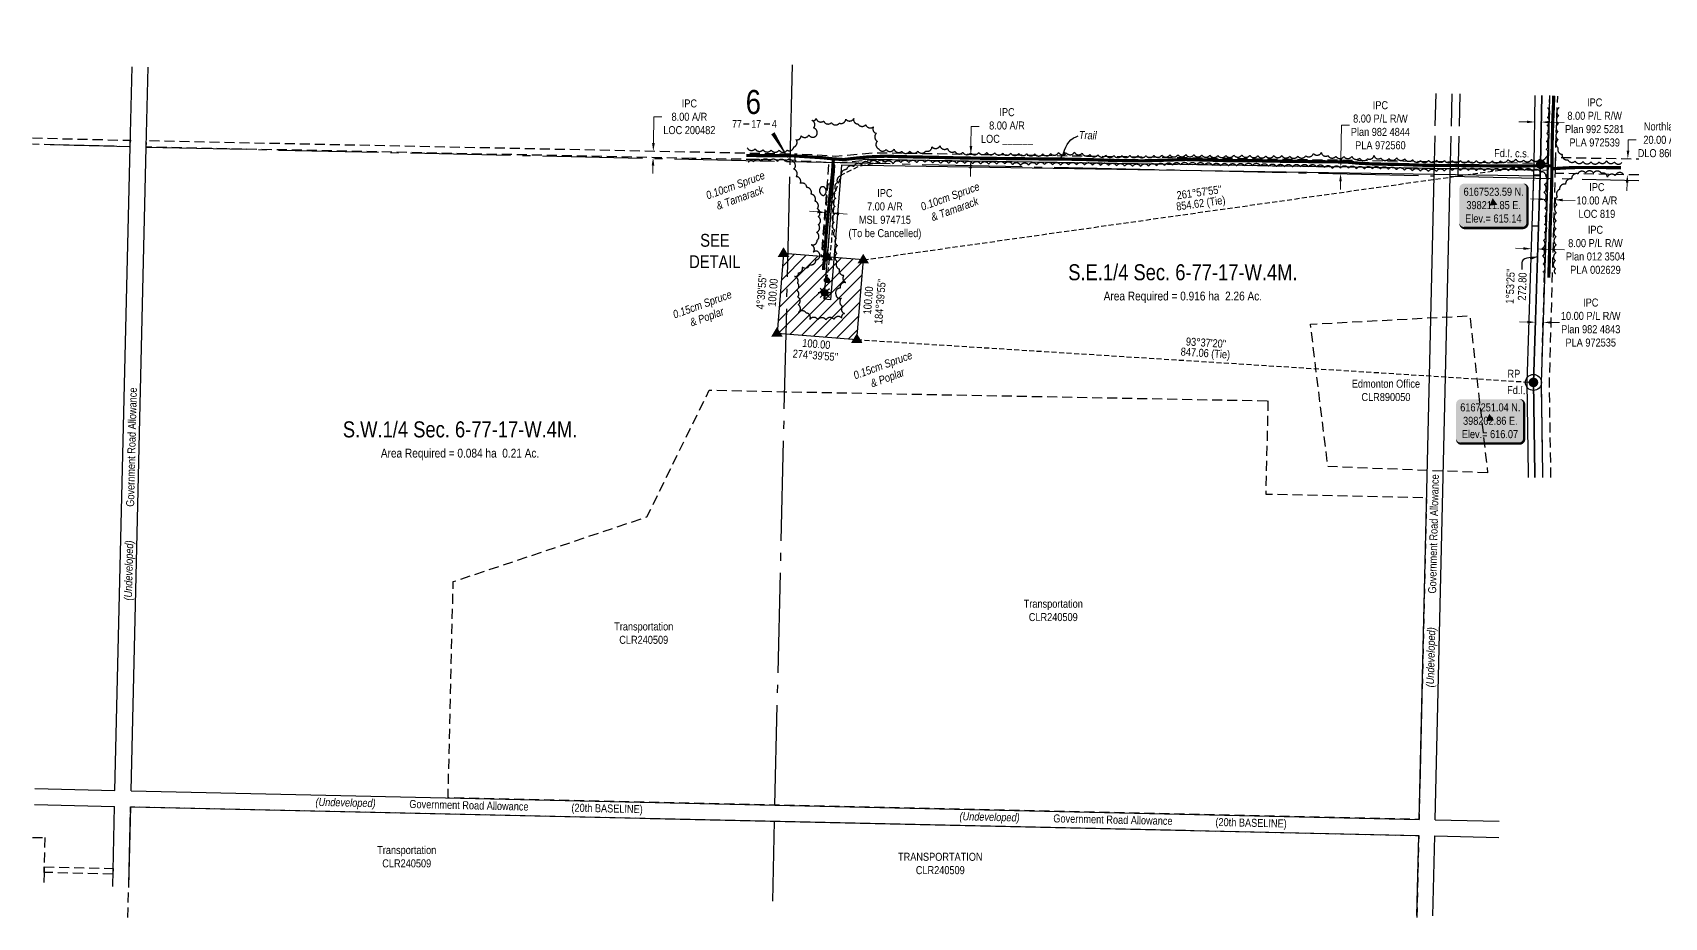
# Model space of a CAD drawing. Extents: x 396328 to 399504, y 6166583 to 6169127.
# Drawn here: x 396328 to 398366, y 6166583 to 6167688 of the extents above; entities that cross this region are included whole.
import ezdxf
from ezdxf.enums import TextEntityAlignment as Align

# ---------------------------------------------------------------- set-up
doc = ezdxf.new("R2010")
doc.units = 0
doc.header["$LTSCALE"] = 5
doc.header["$PDSIZE"] = 0.5
for name, pattern in [('0', [1, 1, 0]), ('foc-ACCESSROAD', [3.75, 2.5, -1.25]), ('foc-QUARTERLINE', [33, 25, -3, 2, -3]), ('foc-TIELINE', [1.875, 1.25, -0.625]), ('foc-UNSURVEYED', [12.5, 10, -2.5]), ('UG_PIPE', [1.875, 1.25, -0.625])]:
    doc.linetypes.add(name, pattern=pattern)
doc.layers.get('Defpoints').update_dxf_attribs({"color": 9})
for name, color, linetype in [('10', 1, 'Continuous'), ('35', 37, 'Continuous'), ('9', 3, 'Continuous'), ('AS-PIPE-UG', 44, 'UG_PIPE'), ('AS-ROADS', 254, 'Continuous'), ('AS-SYMBOL', 7, 'Continuous'), ('C-AR', 13, 'foc-ACCESSROAD'), ('C-RW', 13, 'Continuous'), ('C-SYMBOL', 7, 'Continuous'), ('C-WS-S', 8, 'Continuous'), ('DETAIL-T', 7, 'Continuous'), ('F-AR', 190, 'foc-ACCESSROAD'), ('F-WS', 190, 'foc-ACCESSROAD'), ('L-AREAREQUIRED', 7, 'Continuous'), ('L-BD', 7, 'Continuous'), ('L-BD1', 253, 'Continuous'), ('L-MON', 1, 'Continuous'), ('L-MON-T', 1, 'Continuous'), ('L-QSEC', 8, 'foc-QUARTERLINE'), ('L-ROAD-T', 7, 'Continuous'), ('L-SEC', 7, 'Continuous'), ('L-SECLBL', 7, 'Continuous'), ('L-TIE', 7, 'foc-TIELINE'), ('L-USEC', 7, 'foc-UNSURVEYED'), ('P-PROPOSED', 10, 'Continuous'), ('P-PROPOSED-EXISTING-H', 59, 'Continuous'), ('T-BUSH', 110, '0'), ('T-BUSH-T', 110, 'Continuous')]:
    doc.layers.add(name, color=color, linetype=linetype)
for name, color, linetype, lineweight in [('AS-GENERAL', 48, 'Continuous', 18), ('C-AR-T', 13, 'Continuous', 9), ('C-RW-T', 13, 'Continuous', 9), ('F-AR-T', 190, 'Continuous', 9), ('F-WS-T', 190, 'Continuous', 9), ('T-TEXT', 48, 'Continuous', 18)]:
    doc.layers.add(name, color=color, linetype=linetype, lineweight=lineweight)
doc.styles.add('100L', font='ARIALN.TTF', dxfattribs={"height": 11})
doc.styles.add('175L', font='ARIALN.TTF', dxfattribs={"height": 20})
doc.styles.add('80', font='ARIALN.TTF', dxfattribs={"height": 10})
doc.styles.add('80CG', font='ARIALN.TTF', dxfattribs={"height": 10})
doc.styles.add('80L', font='ARIALN.TTF', dxfattribs={"height": 10})
doc.styles.add('80LS', font='ARIALNI.TTF', dxfattribs={"height": 10})
doc.styles.add('SIMPLEX', font='ARIALN.TTF')
doc.dimstyles.new('Compass 5 000', dxfattribs={"dimscale": 5, "dimtxt": 9, "dimasz": 2, "dimexe": 0.2, "dimexo": 0.0625, "dimgap": 0.5, "dimtad": 0, "dimtih": 1, "dimtoh": 1, "dimzin": 0, "dimdsep": 46, "dimtxsty": '80CG', "dimcen": 0.1, "dimse1": 1, "dimse2": 1, "dimclrd": 256, "dimclrt": 256, "dimaunit": 1, "dimadec": 4, "dimazin": 0, "dimtfac": 0.06, "dimtofl": 0, "dimtmove": 0, "dimatfit": 1, "dimfxl": 0.2, "dimtolj": 1, "dimtzin": 0, "dimlwd": -1, "dimarcsym": 0})

# ---------------------------------------------------------------- blocks, each defined once
blk = doc.blocks.new('L-SECLBL')
at = {"layer": '9', "color": 7}
for p, q in [((-5.1, -27.8), (-12.3, -27.8)), ((20.7, -27.8), (13.5, -27.8))]:
    blk.add_line(p, q, dxfattribs=at)
at = {"layer": '10', "color": 2, "style": 'SIMPLEX'}
blk.add_attdef('SEC', text='', height=30, dxfattribs=at).set_placement((0, 0), align=Align.MIDDLE)
at = {"layer": '10', "color": 5, "style": '80L'}
blk.add_attdef('TWP', text='', height=9.5, dxfattribs=at).set_placement((-14.4, -27.4), align=Align.MIDDLE_RIGHT)
blk.add_attdef('RGE', text='', height=9.5, dxfattribs=at).set_placement((3.6, -27.4), align=Align.MIDDLE_CENTER)
blk.add_attdef('MER', text='', height=9.5, dxfattribs=at).set_placement((23.2, -27.4), align=Align.MIDDLE_LEFT)
blk = doc.blocks.new('*D422')
at = {"layer": 'Defpoints', "color": 0, "transparency": 16777216}
for p in [(398320.7, 6167530.5), (398559, 6167524.2), (398558.5, 6167504.2)]:
    blk.add_point(p, dxfattribs=at)
at = {"layer": 'F-AR-T', "transparency": 16777216}
for p, q in [((398321, 6167540.5), (398321.3, 6167554.1)), ((398321.3, 6167554.1), (398331.3, 6167554.1)), ((398319.9, 6167500.5), (398319.6, 6167490.5))]:
    blk.add_line(p, q, dxfattribs=at)
for points in [[(398319.3, 6167540.6), (398322.6, 6167540.5), (398320.7, 6167530.5)], [(398318.2, 6167500.6), (398321.6, 6167500.5), (398320.2, 6167510.5)]]:
    blk.add_solid(points, dxfattribs=at)
at = {"layer": 'F-AR-T', "transparency": 16777216, "insert": (398365.6, 6167554.1), "char_height": 10, "attachment_point": 5, "style": '80CG'}
blk.add_mtext('\\A1;Northland\\P20.00 A/R\\PDLO 860278', dxfattribs=at)
blk = doc.blocks.new('*D423')
at = {"layer": 'C-AR-T', "transparency": 16777216}
for p, q in [((398209.2, 6167480.1), (398199.2, 6167480.5)), ((398239.2, 6167478.9), (398254.8, 6167478.3))]:
    blk.add_line(p, q, dxfattribs=at)
for points in [[(398209.3, 6167481.7), (398209.1, 6167478.4), (398219.2, 6167479.7)], [(398239.3, 6167480.6), (398239.2, 6167477.3), (398229.2, 6167479.3)]]:
    blk.add_solid(points, dxfattribs=at)
at = {"layer": 'Defpoints', "color": 0, "transparency": 16777216}
for p in [(398225.8, 6167652), (398235.8, 6167651.6), (398229.2, 6167479.3)]:
    blk.add_point(p, dxfattribs=at)
at = {"layer": 'C-AR-T', "transparency": 16777216, "insert": (398282.1, 6167478.3), "char_height": 10, "attachment_point": 5, "style": '80CG'}
blk.add_mtext('\\A1;IPC\\P10.00 A/R\\PLOC 819', dxfattribs=at)
blk = doc.blocks.new('*D424')
at = {"layer": 'C-AR-T', "transparency": 16777216}
for p, q in [((397103.7, 6167550), (397104.3, 6167582.9)), ((397104.3, 6167582.9), (397114.3, 6167582.9)), ((397103.1, 6167522), (397103, 6167512))]:
    blk.add_line(p, q, dxfattribs=at)
for points in [[(397102, 6167550), (397105.4, 6167550), (397103.5, 6167540)], [(397101.5, 6167522.1), (397104.8, 6167522), (397103.3, 6167532)]]:
    blk.add_solid(points, dxfattribs=at)
at = {"layer": 'Defpoints', "color": 0, "transparency": 16777216}
for p in [(397103.5, 6167540), (397235.7, 6167529.5), (397235.9, 6167537.5)]:
    blk.add_point(p, dxfattribs=at)
at = {"layer": 'C-AR-T', "transparency": 16777216, "insert": (397148.6, 6167582.9), "char_height": 10, "attachment_point": 5, "style": '80CG'}
blk.add_mtext('\\A1;IPC\\P8.00 A/R\\PLOC 200482', dxfattribs=at)
blk = doc.blocks.new('*D425')
at = {"layer": 'C-RW-T', "transparency": 16777216}
for p, q in [((397962.3, 6167530.1), (397963, 6167572.3)), ((397963, 6167572.3), (397973, 6167572.3)), ((397961.9, 6167502.2), (397961.7, 6167492.2))]:
    blk.add_line(p, q, dxfattribs=at)
for points in [[(397960.7, 6167530.2), (397964, 6167530.1), (397962.2, 6167520.1)], [(397960.2, 6167502.2), (397963.5, 6167502.1), (397962, 6167512.2)]]:
    blk.add_solid(points, dxfattribs=at)
at = {"layer": 'Defpoints', "color": 0, "transparency": 16777216}
for p in [(397962.2, 6167520.1), (398027.1, 6167511.1), (398027.2, 6167519.1)]:
    blk.add_point(p, dxfattribs=at)
at = {"layer": 'C-RW-T', "transparency": 16777216, "insert": (398011.7, 6167572.3), "char_height": 10, "attachment_point": 5, "style": '80CG'}
blk.add_mtext('\\A1;IPC\\P8.00 P/L R/W\\PPlan 982 4844\\PPLA 972560', dxfattribs=at)
blk = doc.blocks.new('*D426')
at = {"layer": 'C-RW-T', "transparency": 16777216}
for p, q in [((398195.3, 6167326.4), (398185.3, 6167326.6)), ((398225.3, 6167326), (398235.3, 6167325.8))]:
    blk.add_line(p, q, dxfattribs=at)
for points in [[(398195.3, 6167328.1), (398195.3, 6167324.8), (398205.3, 6167326.3)], [(398225.3, 6167327.6), (398225.3, 6167324.3), (398215.3, 6167326.1)]]:
    blk.add_solid(points, dxfattribs=at)
at = {"layer": 'Defpoints', "color": 0, "transparency": 16777216}
for p in [(398210.9, 6167688.1), (398220.9, 6167687.9), (398215.3, 6167326.1)]:
    blk.add_point(p, dxfattribs=at)
at = {"layer": 'C-RW-T', "transparency": 16777216, "insert": (398274.4, 6167325.8), "char_height": 10, "attachment_point": 5, "style": '80CG'}
blk.add_mtext('\\A1;IPC\\P10.00 P/L R/W\\PPlan 982 4843\\PPLA 972535', dxfattribs=at)
blk = doc.blocks.new('*D427')
at = {"layer": 'C-RW-T', "transparency": 16777216}
for p, q in [((398190.3, 6167418.3), (398180.4, 6167418.7)), ((398218.3, 6167417.4), (398241.6, 6167416.7))]:
    blk.add_line(p, q, dxfattribs=at)
for points in [[(398190.4, 6167420), (398190.3, 6167416.7), (398200.3, 6167418)], [(398218.4, 6167419.1), (398218.3, 6167415.8), (398208.3, 6167417.8)]]:
    blk.add_solid(points, dxfattribs=at)
at = {"layer": 'Defpoints', "color": 0, "transparency": 16777216}
for p in [(398201, 6167439.9), (398209, 6167439.7), (398200.3, 6167418)]:
    blk.add_point(p, dxfattribs=at)
at = {"layer": 'C-RW-T', "transparency": 16777216, "insert": (398280.3, 6167416.7), "char_height": 10, "attachment_point": 5, "style": '80CG'}
blk.add_mtext('\\A1;IPC\\P8.00 P/L R/W\\PPlan 012 3504\\PPLA 002629', dxfattribs=at)
blk = doc.blocks.new('RISER')
h = blk.add_hatch(color=255)
h.dxf.hatch_style = 1
edge = h.paths.add_edge_path()
edge.add_arc((0, 0), 0.7, 0, 360)
blk.add_hatch(color=13).paths.add_polyline_path([(0.58, -0.15), (-0.58, -0.15, 0.774597)])
at = {"color": 13}
blk.add_line((-0.58, -0.15), (0.58, -0.15), dxfattribs=at)
blk.add_circle((0, 0), 0.6, dxfattribs=at)
blk = doc.blocks.new('GAS')
h = blk.add_hatch(color=255)
h.dxf.hatch_style = 1
edge = h.paths.add_edge_path()
edge.add_arc((0, 0), 0.9, 0, 360)
for p, q in [((-0.81, 0), (-1.62, 0)), ((-0.57, 0.57), (-1.14, 1.14)), ((0, 0.81), (0, 1.62)), ((0.57, 0.57), (1.14, 1.14)), ((1.62, 0), (0.81, 0)), ((-0.57, -0.57), (-1.14, -1.14)), ((0, -0.81), (0, -1.62)), ((1.14, -1.14), (0.57, -0.57))]:
    blk.add_line(p, q)
blk.add_circle((0, 0), 0.8)
blk = doc.blocks.new('fdia')
at = {"color": 255, "const_width": 1}
blk.add_lwpolyline([(-0.5, 0, 1), (0.5, 0, 1)], format="xyb", close=True, dxfattribs=at)
blk = doc.blocks.new('Fdiaa')
blk.add_blockref('fdia', (0, 0))
blk = doc.blocks.new('fdib')
at = {"color": 1, "const_width": 1.6}
blk.add_lwpolyline([(-0.4, 0, 1), (0.4, 0, 1)], format="xyb", close=True, dxfattribs=at)
at = {"color": 1}
blk.add_circle((0, 0), 0.8, dxfattribs=at)
blk = doc.blocks.new('Fdibb')
blk.add_blockref('fdib', (0, 0))
blk = doc.blocks.new('fdicc')
for name in ['Fdibb', 'Fdiaa']:
    blk.add_blockref(name, (0, 0))
blk = doc.blocks.new('FDI')
blk.add_blockref('fdicc', (0, 0))
blk = doc.blocks.new('TRIA')
blk.add_hatch(color=255).paths.add_polyline_path([(-0.04, 1.52), (-1.47, -0.87), (1.39, -0.87)])
blk = doc.blocks.new('TRIAA')
blk.add_blockref('TRIA', (0, 0))
blk = doc.blocks.new('TRIB')
at = {"color": 1}
blk.add_lwpolyline([(-1.12, -0.67), (-0.04, 1.13), (1.04, -0.67)], close=True, dxfattribs=at)
blk = doc.blocks.new('TRIBB')
blk.add_blockref('TRIB', (0, 0))
blk = doc.blocks.new('TRICC')
for name in ['TRIAA', 'TRIBB']:
    blk.add_blockref(name, (0, 0))
blk = doc.blocks.new('plspike')
blk.add_blockref('TRICC', (0, 0))
blk = doc.blocks.new('STRIA')
blk.add_hatch(color=255).paths.add_polyline_path([(-0.04, 1.52), (-1.47, -0.87), (1.39, -0.87)])
blk = doc.blocks.new('STRIAA')
blk.add_blockref('STRIA', (0, 0))
blk = doc.blocks.new('STRIB')
at = {"color": 1}
blk.add_solid([(-1.12, -0.67), (-0.04, 1.13), (1.04, -0.67)], dxfattribs=at)
blk = doc.blocks.new('STRIBB')
blk.add_blockref('STRIB', (0, 0))
blk = doc.blocks.new('STRICC')
for name in ['STRIAA', 'STRIBB']:
    blk.add_blockref(name, (0, 0))
blk = doc.blocks.new('fdspike')
blk.add_blockref('STRICC', (0, 0))
blk = doc.blocks.new('*D440')
at = {"layer": 'C-AR-T', "transparency": 16777216}
for p, q in [((397500.3, 6167546.5), (397500.7, 6167570.6)), ((397500.7, 6167570.6), (397510.7, 6167570.6)), ((397499.9, 6167518.5), (397499.7, 6167508.5))]:
    blk.add_line(p, q, dxfattribs=at)
for points in [[(397498.6, 6167546.5), (397502, 6167546.5), (397500.1, 6167536.5)], [(397498.2, 6167518.5), (397501.5, 6167518.5), (397500, 6167528.5)]]:
    blk.add_solid(points, dxfattribs=at)
at = {"layer": 'Defpoints', "color": 0, "transparency": 16777216}
for p in [(397500.1, 6167536.5), (397661.1, 6167525.9), (397661.2, 6167533.9)]:
    blk.add_point(p, dxfattribs=at)
at = {"layer": 'C-AR-T', "transparency": 16777216, "insert": (397545.3, 6167570.6), "char_height": 10, "attachment_point": 5, "style": '80CG'}
blk.add_mtext('\\A1;IPC\\P8.00 A/R\\PLOC ______', dxfattribs=at)
blk = doc.blocks.new('*D441')
at = {"layer": 'C-RW-T', "transparency": 16777216}
for p, q in [((398194.6, 6167576.6), (398184.6, 6167576.7)), ((398222.6, 6167576.1), (398241.4, 6167575.8))]:
    blk.add_line(p, q, dxfattribs=at)
for points in [[(398194.7, 6167578.2), (398194.6, 6167574.9), (398204.6, 6167576.4)], [(398222.7, 6167577.8), (398222.6, 6167574.5), (398212.6, 6167576.3)]]:
    blk.add_solid(points, dxfattribs=at)
at = {"layer": 'Defpoints', "color": 0, "transparency": 16777216}
for p in [(398204.9, 6167591.2), (398212.9, 6167591), (398204.6, 6167576.4)]:
    blk.add_point(p, dxfattribs=at)
at = {"layer": 'C-RW-T', "transparency": 16777216, "insert": (398279.3, 6167575.8), "char_height": 10, "attachment_point": 5, "style": '80CG'}
blk.add_mtext('\\A1;IPC\\P8.00 P/L R/W\\PPlan 992 5281\\PPLA 972539', dxfattribs=at)
blk = doc.blocks.new('RP')
at = {"layer": '35', "color": 3}
blk.add_circle((0, 0), 10, dxfattribs=at)
at = {"layer": '35', "color": 3, "style": '80'}
blk.add_attdef('RP_001', (-32.4, 5.8), '', height=10, dxfattribs=at)
blk = doc.blocks.new('*U446')
h = blk.add_hatch(color=254)
edge = h.paths.add_edge_path()
edge.add_line((-36.5, -28.5), (36.5, -28.5))
edge.add_arc((36.5, -22.5), 6, 270, 360)
edge.add_line((42.5, -22.5), (42.5, 21))
edge.add_arc((36.5, 21), 6, 0, 90)
edge.add_line((36.5, 27), (-36.5, 27))
edge.add_arc((-36.5, 21), 6, 90, 180)
edge.add_line((-42.5, 21), (-42.5, -22.5))
edge.add_arc((-36.5, -22.5), 6, 180, 270)
at = {"color": 1, "flags": 128}
blk.add_lwpolyline([(-36.5, -28.5, 3, 3, 0), (36.5, -28.5, 3, 3, 0.414214), (42.5, -22.5, 3, 3, 0), (42.5, 21, 3, 0, 0.414214), (36.5, 27, 0, 0, 0), (-36.5, 27, 0, 0, 0.414214), (-42.5, 21, 0, 0, 0), (-42.5, -22.5, 0, 3, 0.414214)], format="xyseb", close=True, dxfattribs=at)
blk.add_lwpolyline([(-1, 8.8, 0, 10, 0), (0, 0, 5, 5, 0)], format="xyseb", dxfattribs=at)
at = {"color": 1, "style": '80'}
blk.add_attdef('ENTER_TEXT_001', (-36, -5), '', height=10, dxfattribs=at)
blk = doc.blocks.new('*D450')
at = {"layer": 'C-AR-T', "transparency": 16777216}
for p, q in [((397308.6, 6167464.1), (397298.7, 6167464.9)), ((397335.5, 6167461.9), (397345.5, 6167461.1))]:
    blk.add_line(p, q, dxfattribs=at)
for points in [[(397308.8, 6167465.8), (397308.5, 6167462.4), (397318.6, 6167463.3)], [(397335.7, 6167463.6), (397335.4, 6167460.2), (397325.6, 6167462.7)]]:
    blk.add_solid(points, dxfattribs=at)
at = {"layer": 'Defpoints', "color": 0, "transparency": 16777216}
for p in [(397319, 6167468.1), (397325.6, 6167462.7), (397326, 6167467.5)]:
    blk.add_point(p, dxfattribs=at)
at = {"layer": 'C-AR-T', "transparency": 16777216, "insert": (397392.8, 6167461.1), "char_height": 10, "attachment_point": 5, "style": '80CG'}
blk.add_mtext('\\A1;IPC\\P7.00 A/R\\PMSL 974715\\P(To be Cancelled)', dxfattribs=at)

msp = doc.modelspace()

# ---------------------------------------------------------------- hatches: boundary and pattern name
at = {"layer": 'P-PROPOSED-EXISTING-H'}
h = msp.add_hatch(dxfattribs=at)
h.set_pattern_fill('ANSI31', color=256, scale=3.5, style=0)
h.paths.add_polyline_path([(397258.163, 6167312.674), (397357.795, 6167304.542), (397365.927, 6167404.175), (397266.295, 6167412.306)])

# ---------------------------------------------------------------- linework, layer by layer
at = {"layer": 'AS-PIPE-UG', "flags": 128}
msp.add_lwpolyline([(397320.339, 6167379.29), (397326.425, 6167426.922), (397329.906, 6167486.408), (397338.649, 6167510.245), (397360.173, 6167521.206), (397397.138, 6167528.138)], dxfattribs=at)
at = {"layer": 'AS-ROADS', "const_width": 3.999, "flags": 128}
for points in [[(398221.989, 6167382.058), (398222.617, 6167401.333), (398223.006, 6167417.815), (398223.709, 6167444.996), (398224.666, 6167466.151), (398225.175, 6167484.046), (398225.731, 6167504.166), (398225.959, 6167526.156), (398226.244, 6167550.885), (398226.926, 6167576.358), (398228.081, 6167603.366), (398228.095, 6167606.357), (398228.198, 6167609.166)], [(398225.888, 6167521.582), (398206.003, 6167521.671), (398184.173, 6167521.393), (398153.124, 6167521.518), (398131.327, 6167521.783), (398112.533, 6167521.989), (398091.029, 6167522.073), (398067.708, 6167522.272), (398038.258, 6167523.321), (398002.478, 6167524.004), (397984.496, 6167524.927), (397968.579, 6167526.468), (397944.915, 6167526.708), (397923.415, 6167526.957), (397899.929, 6167527.318), (397880.481, 6167527.434), (397859.043, 6167527.922), (397837.947, 6167528.143), (397818.973, 6167528.121), (397802.168, 6167528.645), (397782.359, 6167529.142), (397768.903, 6167529.521), (397752.345, 6167529.027), (397732.064, 6167528.365), (397715.363, 6167527.928), (397698.468, 6167528.081), (397678.625, 6167528.409), (397657.828, 6167529.108), (397635.218, 6167529.731), (397615.501, 6167530.093), (397596.181, 6167530.181), (397576.604, 6167530.413), (397553.994, 6167530.588), (397529.522, 6167530.938), (397505.447, 6167531.218), (397480.991, 6167531.666), (397458.124, 6167532.194), (397434.407, 6167532.673), (397410.391, 6167533.194), (397393.617, 6167533.719), (397372.097, 6167532.782), (397358.223, 6167531.425), (397341.548, 6167529.535), (397328.902, 6167530.27), (397315.477, 6167531.693), (397296.377, 6167532.971), (397278.947, 6167534.099), (397262.27, 6167534.31), (397242.941, 6167534.42), (397219.534, 6167534.547)], [(397328.461, 6167530.241), (397327.249, 6167511.761), (397324.726, 6167490.332), (397322.031, 6167463.145), (397319.982, 6167442.65), (397318.13, 6167417.751), (397316.073, 6167391.535)], [(398312.258, 6167519.245), (398290.69, 6167519.526), (398274.254, 6167519.646), (398257.982, 6167519.606), (398244.57, 6167519.135), (398232.128, 6167518.391), (398225.76, 6167517.888)]]:
    msp.add_lwpolyline(points, dxfattribs=at)
at = {"layer": 'C-AR', "flags": 128}
for points in [[(398214.517, 6167132.378), (398214.588, 6167136.227, 0.00849647), (398214.589, 6167136.567), (398212.82, 6167250.699, -0.01211492), (398212.824, 6167251.184), (398220.362, 6167516.415), (398220.891, 6167549.435), (398223.188, 6167609.269)], [(398224.515, 6167132.193), (398224.587, 6167136.042, 0.00849647), (398224.588, 6167136.722), (398222.819, 6167250.854, 0.00113513), (398222.82, 6167250.9), (398230.36, 6167516.192), (398230.888, 6167549.163), (398233.181, 6167608.885)]]:
    msp.add_lwpolyline(points, format="xyb", dxfattribs=at)
for points in [[(396328.3, 6167556.505), (396450.366, 6167553.523), (396450.173, 6167545.524), (396328.3, 6167548.522)], [(397321.109, 6167407.832), (397328.515, 6167498.747), (397321.504, 6167498.864), (397314.135, 6167408.402)]]:
    msp.add_lwpolyline(points, dxfattribs=at)
for points in [[(397151.848, 6167530.959), (396470.277, 6167545.076), (396470.473, 6167553.193), (397280.459, 6167536.492), (397280.306, 6167528.496), (397151.848, 6167530.959)], [(398220.489, 6167524.411), (397380.412, 6167537.709), (397331.351, 6167533.492), (397280.438, 6167536.491), (397280.304, 6167528.488), (397322.715, 6167525.99), (397313.126, 6167408.486), (397321.096, 6167407.836), (397330.7, 6167525.519), (397331.459, 6167525.475), (397380.692, 6167529.706), (398220.362, 6167516.415)]]:
    msp.add_lwpolyline(points, close=True, dxfattribs=at)
at = {"layer": 'C-AR'}
msp.add_lwpolyline([(396328.3, 6166682.729), (396343.599, 6166682.371), (396342.747, 6166645.894), (396342.584, 6166638.9), (396342.218, 6166623.286)], dxfattribs=at)
msp.add_lwpolyline([(396428.674, 6166636.887), (396342.584, 6166638.9), (396342.747, 6166645.894), (396428.837, 6166643.882), (396428.674, 6166636.887)], close=True, dxfattribs=at)
at = {"layer": 'C-RW', "flags": 128}
for points in [[(398213.146, 6167609.475), (398211.806, 6167523.613), (398209.253, 6167446.201), (398201.264, 6167446.465), (398203.316, 6167508.764), (398203.813, 6167523.87), (398205.152, 6167609.64)], [(398204.519, 6167132.371), (398204.594, 6167136.412), (398202.818, 6167251.029), (398211.806, 6167523.613), (398213.146, 6167609.475)], [(398214.517, 6167132.186), (398214.595, 6167136.397), (398212.82, 6167250.942), (398221.803, 6167523.37), (398223.145, 6167609.319)]]:
    msp.add_lwpolyline(points, dxfattribs=at)
msp.add_lwpolyline([(398211.349, 6167508.554), (397338.474, 6167522.371), (397324.767, 6167354.361), (397316.794, 6167355.012), (397330.457, 6167522.498), (397327.779, 6167522.541), (397327.906, 6167530.54), (397338.6, 6167530.37), (398211.573, 6167516.554)], close=True, dxfattribs=at)
msp.add_lwpolyline([(398196.521, 6167132.365), (398196.596, 6167136.424), (398194.822, 6167250.905, -0.01211492), (398194.825, 6167251.292), (398201.264, 6167446.465), (398203.37, 6167510.405), (398211.366, 6167510.28), (398209.253, 6167446.201), (398202.818, 6167251.029), (398204.594, 6167136.412), (398204.519, 6167132.371)], format="xyb", dxfattribs=at)
at = {"layer": 'F-AR', "flags": 128}
msp.add_lwpolyline([(398334.613, 6167510.246), (398230.302, 6167512.271), (398230.472, 6167522.975), (398230.62, 6167532.273), (398334.613, 6167530.255)], dxfattribs=at)
at = {"layer": 'F-WS', "flags": 128}
for points in [[(398145.631, 6167138.126), (397946.041, 6167145.912), (397924.379, 6167323.821), (398123.28, 6167334.37), (398145.631, 6167138.126)], [(397871.196, 6167228.089), (397868.531, 6167111.639), (398069.363, 6167107.157), (398059.982, 6166705.08), (397255.433, 6166723.113), (396847.216, 6166732.264), (396853.609, 6167002.19), (397095.61, 6167083.046), (397173.498, 6167241.568), (397267.663, 6167239.475), (397871.196, 6167228.089)]]:
    msp.add_lwpolyline(points, close=True, dxfattribs=at)
msp.add_lwpolyline([(396447.397, 6166582.769), (396450.591, 6166721.059), (397254.943, 6166703.01), (398059.585, 6166684.974), (398057.219, 6166582.769)], dxfattribs=at)
at = {"layer": 'L-QSEC'}
for p, q in [((397274.476, 6167527.155), (397277.334, 6167647.723)), ((396470.281, 6167545.075), (397274.476, 6167527.155)), ((397255.42, 6166723.113), (397274.476, 6167527.155)), ((397274.476, 6167527.155), (398078.746, 6167509.233)), ((398098.853, 6167508.783), (398334.613, 6167503.497)), ((397252.634, 6166603.073), (397254.943, 6166703.009))]:
    msp.add_line(p, q, dxfattribs=at)
at = {"layer": 'L-QSEC', "flags": 128}
msp.add_lwpolyline([(396450.173, 6167545.524), (396350.24, 6167547.989)], dxfattribs=at)
at = {"layer": 'L-SEC'}
for p, q in [((396450.173, 6167545.524), (396452.581, 6167645.458)), ((396470.28, 6167545.039), (396472.689, 6167645.01)), ((396431.121, 6166741.444), (396450.173, 6167545.524)), ((396451.228, 6166740.997), (396470.28, 6167545.047)), ((398059.981, 6166705.082), (398078.746, 6167509.233)), ((398080.089, 6166704.632), (398098.853, 6167508.764)), ((396331.188, 6166743.941), (396431.146, 6166741.444)), ((396431.091, 6166741.445), (396431.121, 6166741.444)), ((396451.228, 6166740.997), (397255.39, 6166723.117)), ((396330.712, 6166723.834), (396430.644, 6166721.337)), ((396428.313, 6166621.403), (396430.644, 6166721.337)), ((396448.421, 6166620.957), (396450.751, 6166720.868)), ((396450.752, 6166720.89), (397254.943, 6166703.009)), ((397255.394, 6166723.117), (398059.963, 6166705.083)), ((398080.089, 6166704.632), (398159.92, 6166702.842)), ((397254.943, 6166703.009), (398059.512, 6166684.975)), ((398057.207, 6166585.039), (398059.512, 6166684.975)), ((398077.315, 6166584.588), (398079.619, 6166684.511)), ((398079.62, 6166684.524), (398159.45, 6166682.735))]:
    msp.add_line(p, q, dxfattribs=at)
at = {"layer": 'L-SECLBL', "flags": 128}
msp.add_lwpolyline([(397274.476, 6167527.155, 0, 5, 0), (397252.917, 6167562.35, 0, 0, 0)], format="xyseb", dxfattribs=at)
at = {"layer": 'L-TIE', "flags": 128}
for points in [[(397365.927, 6167404.175), (398211.851, 6167523.59)], [(397357.795, 6167304.542), (398202.856, 6167251.038)]]:
    msp.add_lwpolyline(points, dxfattribs=at)
at = {"layer": 'L-USEC'}
for p, q in [((398078.746, 6167509.233), (398081.149, 6167612.189)), ((398098.853, 6167508.764), (398101.257, 6167611.775)), ((398108.906, 6167508.529), (398111.311, 6167611.569)), ((398059.963, 6166705.083), (398059.981, 6166705.082)), ((398079.619, 6166684.511), (398079.62, 6166684.524)), ((398089.673, 6166684.28), (398089.674, 6166684.299))]:
    msp.add_line(p, q, dxfattribs=at)
at = {"layer": 'P-PROPOSED'}
msp.add_lwpolyline([(397258.163, 6167312.674), (397357.795, 6167304.542), (397365.927, 6167404.175), (397266.295, 6167412.306)], close=True, dxfattribs=at)
at = {"layer": 'T-BUSH', "flags": 128}
for points in [[(397220.814, 6167544.104, 0.52056705), (397230.738, 6167542.903, 0.52056705), (397240.662, 6167541.702, 0.52056705), (397250.646, 6167541.326, 0.52056705), (397260.64, 6167541.189, 0.52056705), (397270.636, 6167541.281, 0.52056705), (397279.099, 6167545.218, 0.52056705), (397281.884, 6167554.415, 0.52056705), (397288.089, 6167559.264, 0.52056705), (397297.959, 6167560.139, 0.52056705), (397307.247, 6167559.527, 0.52056705), (397303.717, 6167568.879, 0.52056705), (397301.678, 6167578.568, 0.52056705), (397306.877, 6167580.785, 0.52056705), (397316.329, 6167577.531, 0.52056705), (397326.035, 6167575.525, 0.52056705), (397336.007, 6167575.064, 0.52056705), (397343.937, 6167579.876, 0.52056705), (397353.905, 6167580.62, 0.52056705), (397358.978, 6167574.127, 0.52056705), (397368.888, 6167572.969, 0.52056705), (397378.565, 6167570.466, 0.52056705), (397382.104, 6167562.289, 0.52056705), (397383.249, 6167552.389, 0.52056705), (397385.119, 6167542.764, 0.52056705), (397394.297, 6167542.008, 0.52056705), (397404.247, 6167542.295, 0.52056705), (397413.825, 6167539.658, 0.52056705), (397423.82, 6167539.824, 0.52056705), (397433.815, 6167539.991, 0.52056705), (397443.81, 6167540.157, 0.52056705), (397451.634, 6167545.384, 0.52056705), (397461.57, 6167546.478, 0.52056705), (397470.925, 6167543.423, 0.52056705), (397480.178, 6167539.64, 0.52056705), (397490.029, 6167538.415, 0.52056705), (397500.005, 6167537.952, 0.52056705), (397509.997, 6167538.23, 0.52056705), (397519.988, 6167538.344, 0.52056705), (397529.972, 6167537.841, 0.52056705), (397539.961, 6167537.508, 0.52056705), (397549.956, 6167537.313, 0.52056705), (397559.95, 6167537.119, 0.52056705), (397569.942, 6167536.822, 0.52056705), (397579.933, 6167536.487, 0.52056705), (397589.927, 6167536.456, 0.52056705), (397599.887, 6167536.895, 0.52056705), (397609.677, 6167538.254, 0.52056705), (397619.556, 6167537.572, 0.52056705), (397629.49, 6167538.68, 0.52056705), (397639.072, 6167537.294, 0.52056705), (397648.815, 6167535.768, 0.52056705), (397658.803, 6167535.36, 0.52056705), (397668.791, 6167534.957, 0.52056705), (397678.779, 6167534.554, 0.52056705), (397688.771, 6167534.503, 0.52056705), (397698.764, 6167534.727, 0.52056705), (397708.753, 6167534.468, 0.52056705), (397718.742, 6167534.339, 0.52056705), (397728.731, 6167534.716, 0.52056705), (397738.722, 6167535.034, 0.52056705), (397748.716, 6167535.256, 0.52056705), (397758.71, 6167535.462, 0.52056705), (397768.704, 6167535.65, 0.52056705), (397778.697, 6167535.517, 0.52056705), (397788.687, 6167535.176, 0.52056705), (397798.68, 6167534.911, 0.52056705), (397808.668, 6167534.504, 0.52056705), (397818.654, 6167534.539, 0.52056705), (397828.638, 6167535.025, 0.52056705), (397838.625, 6167535.089, 0.52056705), (397848.613, 6167534.687, 0.52056705), (397858.601, 6167534.288, 0.52056705), (397868.59, 6167533.89, 0.52056705), (397878.56, 6167534.442, 0.52056705), (397888.528, 6167534.398, 0.52056705), (397898.497, 6167533.664, 0.52056705), (397908.483, 6167533.66, 0.52056705), (397918.458, 6167534.227, 0.52056705), (397927.997, 6167536.963, 0.52056705), (397937.885, 6167538.12, 0.52056705), (397946.127, 6167534.439, 0.52056705), (397956.075, 6167533.463, 0.52056705), (397966.047, 6167533.283, 0.52056705), (397976.036, 6167533.475, 0.52056705), (397985.726, 6167531.145, 0.52056705), (397995.703, 6167530.513, 0.52056705), (398003.617, 6167534.54, 0.52056705), (398012.292, 6167531.3, 0.52056705), (398022.268, 6167530.662, 0.52056705), (398032.083, 6167531.638, 0.52056705), (398042.008, 6167530.446, 0.52056705), (398051.943, 6167529.336, 0.52056705), (398061.884, 6167528.292, 0.52056705), (398071.876, 6167528.518, 0.52056705), (398081.869, 6167528.78, 0.52056705), (398091.555, 6167528.301, 0.52056705), (398101.549, 6167528.103, 0.52056705), (398111.545, 6167528.129, 0.52056705), (398121.541, 6167528.152, 0.52056705), (398131.537, 6167528.044, 0.52056705), (398141.533, 6167527.936, 0.52056705), (398151.528, 6167527.83, 0.52056705), (398161.524, 6167527.725, 0.52056705), (398171.158, 6167529.343, 0.52056705), (398180.82, 6167529.986, 0.52056705), (398190.564, 6167528.756, 0.52056705), (398200.504, 6167529.709, 0.52056705), (398210.498, 6167529.925, 0.52056705), (398218.536, 6167532.294, 0.52056705), (398219.024, 6167542.265, 0.52056705), (398219.135, 6167552.261, 0.52056705), (398219.468, 6167562.25, 0.52056705), (398219.963, 6167572.234, 0.52056705), (398220.31, 6167582.223, 0.52056705), (398220.474, 6167593.865, 0.52056705)], [(398234.776, 6167594.209, 0.52056705), (398234.37, 6167584.221, 0.52056705), (398233.857, 6167574.238, 0.52056705), (398233.463, 6167564.253, 0.52056705), (398233.442, 6167554.257, 0.52056705), (398233.731, 6167544.265, 0.52056705), (398238.564, 6167536.045, 0.52056705), (398245.852, 6167529.207, 0.52056705), (398254.836, 6167527.566, 0.52056705), (398264.79, 6167526.867, 0.52056705), (398274.767, 6167526.498, 0.52056705), (398284.759, 6167526.425, 0.52056705), (398294.216, 6167527.897, 0.52056705), (398304.086, 6167526.43, 0.52056705), (398313.221, 6167525.764, 0.52056705)], [(398214.723, 6167388.92, 0.52056705), (398215.221, 6167398.904, 0.52056705), (398214.303, 6167408.849, 0.52056705), (398214.138, 6167418.781, 0.52056705), (398215.403, 6167428.697, 0.52056705), (398216.669, 6167438.613, 0.52056705), (398216.976, 6167448.596, 0.52056705), (398217.109, 6167458.592, 0.52056705), (398217.126, 6167468.588, 0.52056705), (398216.618, 6167478.569, 0.52056705), (398216.025, 6167488.548, 0.52056705), (398216.593, 6167498.415, 0.52056705), (398218.537, 6167508.123, 0.52056705), (398211.397, 6167514.118, 0.52056705), (398201.448, 6167515.088, 0.52056705), (398191.487, 6167515.793, 0.52056705), (398181.491, 6167515.688, 0.52056705), (398171.496, 6167515.583, 0.52056705), (398161.5, 6167515.446, 0.52056705), (398151.505, 6167515.298, 0.52056705), (398141.511, 6167515.423, 0.52056705), (398131.519, 6167515.692, 0.52056705), (398121.525, 6167515.885, 0.52056705), (398111.529, 6167515.831, 0.52056705), (398101.534, 6167515.744, 0.52056705), (398091.55, 6167515.24, 0.52056705), (398081.566, 6167514.737, 0.52056705), (398071.581, 6167514.663, 0.52056705), (398061.595, 6167515.107, 0.52056705), (398051.609, 6167515.551, 0.52056705), (398041.63, 6167516.146, 0.52056705), (398031.653, 6167516.763, 0.52056705), (398021.672, 6167517.323, 0.52056705), (398011.685, 6167517.754, 0.52056705), (398001.695, 6167517.904, 0.52056705), (397991.7, 6167517.728, 0.52056705), (397981.718, 6167517.979, 0.52056705), (397971.752, 6167518.758, 0.52056705), (397961.78, 6167518.821, 0.52056705), (397951.808, 6167518.423, 0.52056705), (397941.874, 6167519.542, 0.52056705), (397931.912, 6167520.212, 0.52056705), (397921.917, 6167520.371, 0.52056705), (397911.922, 6167520.529, 0.52056705), (397901.931, 6167520.29, 0.52056705), (397891.938, 6167520.412, 0.52056705), (397881.946, 6167520.678, 0.52056705), (397871.956, 6167521.039, 0.52056705), (397861.974, 6167521.555, 0.52056705), (397851.997, 6167522.119, 0.52056705), (397842.008, 6167521.742, 0.52056705), (397832.016, 6167521.479, 0.52056705), (397822.02, 6167521.514, 0.52056705), (397812.028, 6167521.716, 0.52056705), (397802.044, 6167522.212, 0.52056705), (397792.06, 6167522.696, 0.52056705), (397782.065, 6167522.858, 0.52056705), (397772.07, 6167523.02, 0.52056705), (397762.074, 6167522.897, 0.52056705), (397752.082, 6167522.659, 0.52056705), (397742.1, 6167522.129, 0.52056705), (397732.113, 6167521.706, 0.52056705), (397722.125, 6167521.298, 0.52056705), (397712.137, 6167520.89, 0.52056705), (397702.144, 6167521.108, 0.52056705), (397692.151, 6167521.359, 0.52056705), (397682.163, 6167521.754, 0.52056705), (397672.175, 6167522.152, 0.52056705), (397662.179, 6167522.261, 0.52056705), (397652.185, 6167522.451, 0.52056705), (397642.194, 6167522.78, 0.52056705), (397632.203, 6167523.052, 0.52056705), (397622.209, 6167522.851, 0.52056705), (397612.214, 6167522.649, 0.52056705), (397602.224, 6167522.993, 0.52056705), (397592.234, 6167523.35, 0.52056705), (397582.246, 6167523.035, 0.52056705), (397572.257, 6167522.636, 0.52056705), (397562.269, 6167522.237, 0.52056705), (397552.341, 6167523.247, 0.52056705), (397542.409, 6167524.213, 0.52056705), (397532.414, 6167524.008, 0.52056705), (397522.42, 6167523.894, 0.52056705), (397512.425, 6167524.047, 0.52056705), (397502.436, 6167524.399, 0.52056705), (397492.446, 6167524.694, 0.52056705), (397482.45, 6167524.751, 0.52056705), (397472.454, 6167524.808, 0.52056705), (397462.458, 6167524.878, 0.52056705), (397452.502, 6167525.28, 0.52056705), (397442.648, 6167526.171, 0.52056705), (397432.664, 6167525.677, 0.52056705), (397422.682, 6167525.831, 0.52056705), (397412.739, 6167525.928, 0.52056705), (397402.987, 6167524.186, 0.52056705), (397393.139, 6167525.905, 0.52056705), (397383.256, 6167526.188, 0.52056705), (397373.334, 6167524.967, 0.52056705), (397363.457, 6167523.493, 0.52056705), (397353.884, 6167520.696, 0.52056705), (397344.727, 6167516.902, 0.52056705), (397338.366, 6167509.19, 0.52056705), (397333.497, 6167500.732, 0.52056705), (397331.964, 6167490.886, 0.52056705), (397331.183, 6167480.921, 0.52056705), (397330.412, 6167470.954, 0.52056705), (397329.658, 6167460.986, 0.52056705), (397329.133, 6167451.004, 0.52056705), (397330.255, 6167441.256, 0.52056705), (397332.255, 6167431.649, 0.52056705), (397333.663, 6167422.088, 0.52056705), (397332.701, 6167412.206, 0.52056705), (397333.161, 6167402.22, 0.52056705), (397335.905, 6167392.703, 0.52056705), (397341.641, 6167384.805, 0.52056705), (397343.936, 6167375.945, 0.52056705), (397336.843, 6167368.988, 0.52056705), (397331.681, 6167360.548, 0.52056705), (397338.496, 6167356.264, 0.52056705), (397339.641, 6167346.333, 0.52056705), (397342.521, 6167337.042, 0.52056705), (397338.881, 6167331.63, 0.52056705), (397329.122, 6167329.919, 0.52056705), (397319.152, 6167329.202, 0.52056705), (397309.168, 6167329.517, 0.52056705), (397299.182, 6167329.979, 0.52056705), (397294.536, 6167337.825, 0.52056705), (397284.797, 6167338.395, 0.52056705), (397284.739, 6167348.159, 0.52056705), (397283.906, 6167357.892, 0.52056705), (397282.21, 6167366.366, 0.52056705), (397283.758, 6167375.221, 0.52056705), (397279.817, 6167383.502, 0.52056705), (397284.968, 6167387.967, 0.52056705), (397289.489, 6167395.183, 0.52056705), (397299.012, 6167398.22, 0.52056705), (397306.553, 6167404.049, 0.52056705), (397310.948, 6167412.409, 0.52056705), (397303.362, 6167413.729, 0.52056705), (397300.835, 6167423.007, 0.52056705), (397308.254, 6167428.649, 0.52056705), (397307.41, 6167438.56, 0.52056705), (397309.824, 6167448.26, 0.52056705), (397309.75, 6167458.149, 0.52056705), (397308.423, 6167468.044, 0.52056705), (397305.518, 6167477.503, 0.52056705), (397300.62, 6167486.212, 0.52056705), (397295.214, 6167494.621, 0.52056705), (397287.2, 6167499.681, 0.52056705), (397282.135, 6167508.167, 0.52056705), (397278.878, 6167517.565, 0.52056705), (397278.522, 6167526.563, 0.52056705), (397268.536, 6167527.022, 0.52056705), (397258.541, 6167527.079, 0.52056705), (397248.555, 6167527.459, 0.52056705), (397238.579, 6167527.497, 0.52056705), (397228.613, 6167526.729, 0.52056705), (397222.223, 6167526.237, 0.52056705)], [(398314.732, 6167511.685, 0.52056705), (398304.989, 6167509.451, 0.52056705), (398295.168, 6167507.599, 0.52056705), (398287.875, 6167512.185, 0.52056705), (398277.895, 6167512.745, 0.52056705), (398267.914, 6167512.825, 0.52056705), (398258.134, 6167511.755, 0.52056705), (398250.587, 6167505.2, 0.52056705), (398243.041, 6167498.644, 0.52056705), (398235.494, 6167492.089, 0.52056705), (398232.827, 6167482.895, 0.52056705), (398232.037, 6167472.941, 0.52056705), (398231.606, 6167462.954, 0.52056705), (398231.208, 6167452.965, 0.52056705), (398230.995, 6167442.971, 0.52056705), (398230.904, 6167432.978, 0.52056705), (398231.244, 6167422.988, 0.52056705), (398230.92, 6167413.015, 0.52056705), (398230.161, 6167403.054, 0.52056705), (398230.277, 6167393.058, 0.52056705), (398230.347, 6167387.023, 0.52056705)]]:
    msp.add_lwpolyline(points, format="xyb", dxfattribs=at)
msp.add_lwpolyline([(397316.09, 6167484.583, 0.52056705), (397317.717, 6167494.396, 0.52056705), (397311.969, 6167493.81, 0.52056705)], format="xyb", close=True, dxfattribs=at)

# ---------------------------------------------------------------- block references
at = {"layer": '35', "xscale": 0.99963408, "yscale": 0.99963408, "zscale": 0.99963408}
msp.add_blockref('RP', (398202.856, 6167251.038), dxfattribs=at).add_auto_attribs({'RP_001': 'RP'})
at = {"layer": 'AS-SYMBOL', "color": 3, "xscale": 4.999999999999979, "yscale": 4.999999999999979, "zscale": 4.999999999999979}
msp.add_blockref('RISER', (397320.245, 6167378.858), dxfattribs=at)
at = {"layer": 'C-WS-S', "color": 3, "xscale": 4.999999999999979, "yscale": 4.999999999999979, "zscale": 4.999999999999979}
msp.add_blockref('GAS', (397317.721, 6167362.892), dxfattribs=at)
at = {"layer": 'DETAIL-T'}
ref = msp.add_blockref('*U446', (398152.905, 6167472.499), dxfattribs=at)
ref.add_attrib('ENTER_TEXT_001', '6167523.59 N.', (398115.609, 6167484.272), dxfattribs={"layer": '0', "color": 1, "height": 10, "style": '80'})
ref.add_attrib('ENTER_TEXT_002', '398211.85 E.', (398119.085, 6167467.564), dxfattribs={"layer": '0', "color": 1, "height": 10, "style": '80'})
ref.add_attrib('ENTER_TEXT_003', 'Elev.= 615.14', (398117.54, 6167450.856), dxfattribs={"layer": '0', "color": 1, "height": 10, "style": '80'})
ref = msp.add_blockref('*U446', (398148.707, 6167203.106), dxfattribs=at)
ref.add_attrib('ENTER_TEXT_001', '6167251.04 N.', (398111.411, 6167214.878), dxfattribs={"layer": '0', "color": 1, "height": 10, "style": '80'})
ref.add_attrib('ENTER_TEXT_002', '398202.86 E.', (398114.887, 6167198.171), dxfattribs={"layer": '0', "color": 1, "height": 10, "style": '80'})
ref.add_attrib('ENTER_TEXT_003', 'Elev.= 616.07', (398113.332, 6167181.463), dxfattribs={"layer": '0', "color": 1, "height": 10, "style": '80'})
at = {"layer": 'L-MON', "color": 3}
for name, p, xscale, yscale, zscale in [('FDI', (398211.851, 6167523.59), 4.999999999999979, 4.999999999999979, 4.999999999999979), ('plspike', (397266.295, 6167412.306), 4.998170399999996, 4.998170399999996, 4.998170399999996), ('plspike', (397321.092, 6167407.834), 4.998170399999996, 4.998170399999996, 4.998170399999996), ('fdspike', (397365.927, 6167404.175), 4.999999999999979, 4.999999999999979, 4.999999999999979), ('fdspike', (397258.163, 6167312.674), 4.999999999999979, 4.999999999999979, 4.999999999999979), ('plspike', (397357.795, 6167304.542), 4.998170399999996, 4.998170399999996, 4.998170399999996), ('FDI', (398202.856, 6167251.038), 4.999999999999979, 4.999999999999979, 4.999999999999979)]:
    msp.add_blockref(name, p, dxfattribs=dict(at, xscale=xscale, yscale=yscale, zscale=zscale))
at = {"layer": 'L-SECLBL', "xscale": 0.99963408, "yscale": 0.99963408, "zscale": 0.99963408}
msp.add_blockref('L-SECLBL', (397228.483, 6167601.404), dxfattribs=at).add_auto_attribs({'SEC': '6', 'TWP': '77', 'RGE': '17', 'MER': '4'})

# ---------------------------------------------------------------- texts
at = {"layer": 'AS-GENERAL', "insert": (397646.317, 6167564.915), "char_height": 9.99634, "width": 22.42141, "attachment_point": 2, "rotation": 359.0928, "style": '80L'}
msp.add_mtext('{\\fArial Narrow|b0|i1|c0|p34;Trail}', dxfattribs=at)
at = {"layer": 'C-SYMBOL', "color": 3, "style": '175L'}
for s, height, p in [('S.E.1/4 Sec. 6-77-17-W.4M.', 19.99268, (397764.982, 6167372.706)), ('S.W.1/4 Sec. 6-77-17-W.4M.', 20, (396862.18, 6167176.422))]:
    msp.add_text(s, height=height, dxfattribs=at).set_placement(p, align=Align.BOTTOM_CENTER)
at = {"layer": 'DETAIL-T', "color": 3, "insert": (397180.471, 6167415.283), "char_height": 16, "width": 63.63613, "attachment_point": 5, "style": '80CG'}
msp.add_mtext('SEE\\PDETAIL', dxfattribs=at)
at = {"layer": 'F-WS-T', "char_height": 9.99634, "attachment_point": 5, "style": '80CG'}
for s, insert, width in [('\\A1;Edmonton Office\\PCLR890050', (398018.594, 6167241.078), 84.91203), ('\\A1;Transportation\\PCLR240509', (397603.115, 6166966.197), 119.28631), ('\\A1;Transportation\\PCLR240509', (397091.578, 6166937.795), 119.28631), ('\\A1;Transportation\\PCLR240509', (396795.55, 6166658.504), 119.28631), ('\\A1;TRANSPORTATION\\PCLR240509', (397461.989, 6166650.063), 104.74788)]:
    msp.add_mtext(s, dxfattribs=dict(at, insert=insert, width=width))
at = {"layer": 'L-AREAREQUIRED', "color": 5, "style": '100L'}
for s, height, p in [('Area Required = 0.916 ha  2.26 Ac.', 10.99597, (397764.982, 6167350.215)), ('Area Required = 0.084 ha  0.21 Ac.', 11, (396862.18, 6167153.922))]:
    msp.add_text(s, height=height, dxfattribs=at).set_placement(p, align=Align.BOTTOM_CENTER)
at = {"layer": 'L-BD', "style": '80L'}
for s, height, rotation, p in [('854.62 (Tie)', 9.99634, 8.0351, (397787.492, 6167473.78)), ("261°57'55''", 9.99634, 8.0351, (397785.396, 6167488.628)), ("93°37'20''", 9.9963, 356.3772, (397793.986, 6167300.714)), ('847.06 (Tie)', 9.99634, 356.3772, (397793.086, 6167286.498))]:
    msp.add_text(s, height=height, rotation=rotation, dxfattribs=at).set_placement(p, align=Align.MIDDLE)
at = {"layer": 'L-BD', "color": 4, "style": '80L'}
for s, p in [("1°53'25''", (398173.823, 6167371.321)), ('272.80', (398188.809, 6167370.826))]:
    msp.add_text(s, height=9.9963, rotation=88.1098, dxfattribs=at).set_placement(p, align=Align.MIDDLE)
at = {"layer": 'L-BD1', "style": '80L'}
for s, height, rotation, p in [("4°39'55''", 9.9963, 85.3341, (397238.566, 6167364.421)), ('100.00', 9.9963, 85.3341, (397252.764, 6167363.263)), ("184°39'55''", 9.99634, 85.3341, (397386.769, 6167352.326)), ('100.00', 9.9963, 85.3341, (397371.824, 6167353.545)), ('100.00', 9.9963, 355.3341, (397307.207, 6167299.143)), ("274°39'55''", 9.99634, 355.3341, (397306.048, 6167284.946))]:
    msp.add_text(s, height=height, rotation=rotation, dxfattribs=at).set_placement(p, align=Align.MIDDLE)
at = {"layer": 'L-MON-T', "char_height": 9.9963, "attachment_point": 2, "style": '80L'}
for s, insert, width, rotation in [('Fd.I. c.s.', (398175.859, 6167542.39), 49.30315, 359.092847), ('Fd.I.', (398181.558, 6167246.535), 18.82435, 359.0928)]:
    msp.add_mtext(s, dxfattribs=dict(at, insert=insert, width=width, rotation=rotation))
at = {"layer": 'L-ROAD-T', "style": '80L'}
for s, rotation, p in [('Government Road Allowance', 88.663274, (396451.751, 6167170.205)), ('Government Road Allowance', 88.663274, (398077.998, 6167061.799)), ('Government Road Allowance', 358.715967, (396873.283, 6166722.788)), ('(20th BASELINE)', 358.715967, (397045.826, 6166718.921)), ('Government Road Allowance', 358.715967, (397677.652, 6166704.831)), ('(20th BASELINE)', 358.715967, (397850.195, 6166700.963))]:
    msp.add_text(s, height=9.99634, rotation=rotation, dxfattribs=at).set_placement(p, align=Align.MIDDLE_CENTER)
at = {"layer": 'T-BUSH-T', "char_height": 9.99634, "width": 76.83859, "attachment_point": 2, "rotation": 20, "style": '80L'}
for s, insert in [('{\\fArial Narrow|b0|i1|c0|p34;0.10cm Spruce & Tamarack}', (397204.326, 6167502.155)), ('{\\fArial Narrow|b0|i1|c0|p34;0.10cm Spruce & Tamarack}', (397472.483, 6167488.06)), ('{\\fArial Narrow|b0|i1|c0|p34;0.15cm Spruce & Poplar}', (397162.977, 6167353.344)), ('{\\fArial Narrow|b0|i1|c0|p34;0.15cm Spruce & Poplar}', (397388.529, 6167277.382))]:
    msp.add_mtext(s, dxfattribs=dict(at, insert=insert))
at = {"layer": 'T-TEXT', "style": '80LS'}
for rotation, p in [(88.663274, (396448.155, 6167016.116)), (88.663274, (398074.402, 6166907.709)), (358.715967, (396719.191, 6166726.242)), (358.715967, (397523.56, 6166708.285))]:
    msp.add_text('(Undeveloped)', height=9.99634, rotation=rotation, dxfattribs=at).set_placement(p, align=Align.MIDDLE_CENTER)

# ---------------------------------------------------------------- dimensions: what is measured, and where the dimension line sits
at = {"layer": 'C-AR-T'}
for base, p1, p2, angle, text, picture, middle in [((398229.233, 6167479.317), (398225.763, 6167652.027), (398235.812, 6167651.643), 357.813912, 'IPC\\P10.00 A/R\\PLOC 819', '*D423', (398282.113, 6167478.34)), ((397103.497, 6167540.019), (397235.733, 6167529.461), (397235.888, 6167537.461), 88.893134, 'IPC\\P8.00 A/R\\PLOC 200482', '*D424', (397148.596, 6167582.913)), ((397500.136, 6167536.489), (397661.061, 6167525.942), (397661.187, 6167533.939), 89.092847, 'IPC\\P8.00 A/R\\PLOC ______', '*D440', (397545.282, 6167570.649))]:
    dim = msp.add_linear_dim(base=base, p1=p1, p2=p2, angle=angle, text=text, dimstyle='Compass 5 000', dxfattribs=at)
    dim.commit()
    dim.dimension.update_dxf_attribs({"geometry": picture, "text_midpoint": middle, "dimtype": 161})
at = {"layer": 'C-AR-T', "color": 5}
dim = msp.add_linear_dim(base=(397325.574, 6167462.708), p1=(397318.998, 6167468.103), p2=(397325.968, 6167467.534), angle=355.3347, text='IPC\\P7.00 A/R\\PMSL 974715\\P(To be Cancelled)', dimstyle='Compass 5 000', dxfattribs=at)
dim.commit()
dim.dimension.update_dxf_attribs({"geometry": '*D450', "text_midpoint": (397392.841, 6167461.081), "dimtype": 161})
at = {"layer": 'C-RW-T'}
for base, p1, p2, angle, text, picture, middle in [((398215.308, 6167326.13), (398210.944, 6167688.063), (398220.942, 6167687.908), 359.107797, 'IPC\\P10.00 P/L R/W\\PPlan 982 4843\\PPLA 972535', '*D426', (398274.392, 6167325.819)), ((397962.168, 6167520.136), (398027.08, 6167511.107), (398027.208, 6167519.093), 89.080788, 'IPC\\P8.00 P/L R/W\\PPlan 982 4844\\PPLA 972560', '*D425', (398011.729, 6167572.271)), ((398204.633, 6167576.414), (398212.858, 6167591.033), (398204.863, 6167591.158), 179.105795, 'IPC\\P8.00 P/L R/W\\PPlan 992 5281\\PPLA 972539', '*D441', (398279.303, 6167575.841)), ((398200.342, 6167418.022), (398209.04, 6167439.662), (398201.046, 6167439.92), 178.156818, 'IPC\\P8.00 P/L R/W\\PPlan 012 3504\\PPLA 002629', '*D427', (398280.335, 6167416.694))]:
    dim = msp.add_linear_dim(base=base, p1=p1, p2=p2, angle=angle, text=text, dimstyle='Compass 5 000', dxfattribs=at)
    dim.commit()
    dim.dimension.update_dxf_attribs({"geometry": picture, "text_midpoint": middle, "dimtype": 161})
at = {"layer": 'F-AR-T'}
dim = msp.add_linear_dim(base=(398320.715, 6167530.525), p1=(398558.476, 6167504.157), p2=(398559.01, 6167524.155), angle=88.468648, text='Northland\\P20.00 A/R\\PDLO 860278', dimstyle='Compass 5 000', dxfattribs=at)
dim.commit()
dim.dimension.update_dxf_attribs({"geometry": '*D422', "text_midpoint": (398365.64, 6167554.135), "dimtype": 161})

# ---------------------------------------------------------------- leaders
at = {"layer": 'AS-GENERAL', "path_type": 1}
msp.add_leader([(397612.248, 6167530.741), (397627.795, 6167556.127), (397634.145, 6167558.971)], dimstyle='Compass 5 000', override={"dimgap": 0.5, "dimtad": 0}, dxfattribs=at)
at = {"layer": 'L-BD', "color": 4, "path_type": 1}
msp.add_leader([(398208.332, 6167408.272), (398188.881, 6167402.612), (398188.389, 6167392.277)], dimstyle='Compass 5 000', override={"dimgap": 0.5, "dimtad": 0}, dxfattribs=at)

doc.saveas('drawing.dxf')
